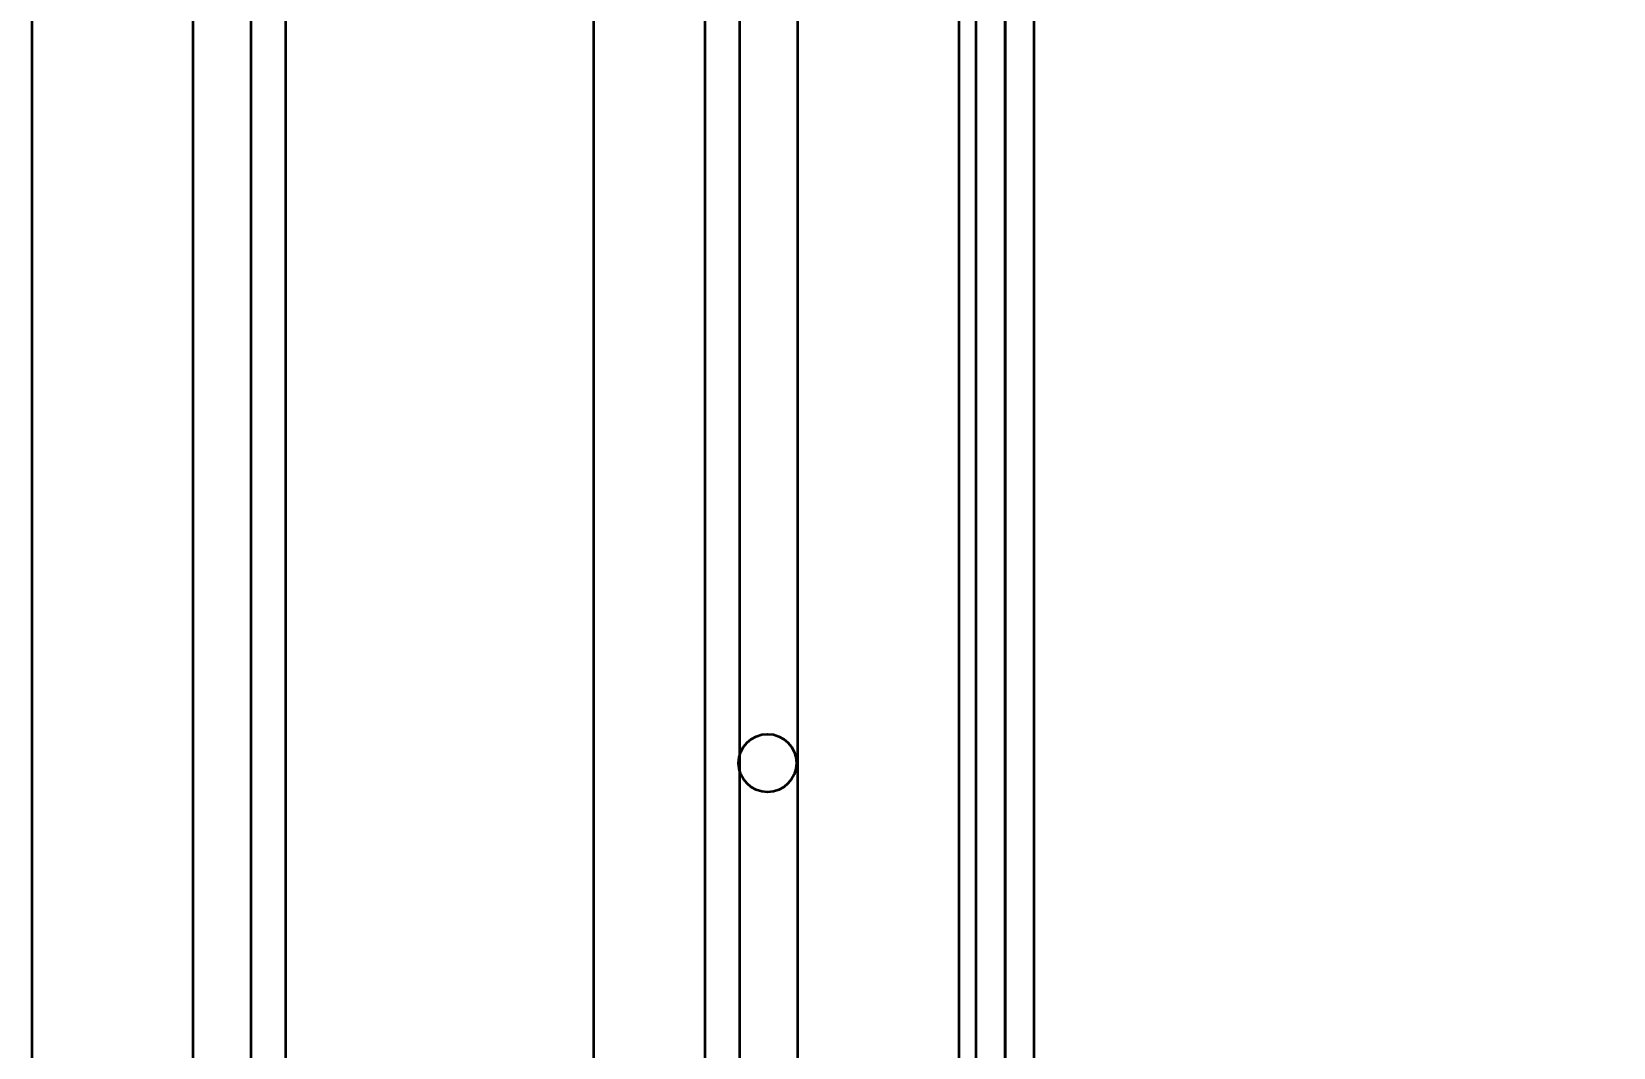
# Model space of a CAD drawing. Header units: millimetres. Extents: x -431 to 3717, y -325 to 2729.
# Drawn here: x 1338.5 to 1475, y 375.5 to 463.1 of the extents above; entities that cross this region are included whole.
import ezdxf

# ---------------------------------------------------------------- set-up
doc = ezdxf.new("R2010")
doc.units = ezdxf.units.MM
doc.styles.get("Standard").update_dxf_attribs({"font": 'arial.ttf'})
doc.dimstyles.new('CGJ', dxfattribs={"dimscale": 13, "dimtxt": 2.25, "dimasz": 2.25, "dimexe": 1, "dimexo": 1.25, "dimgap": 1.15, "dimtad": 1, "dimtoh": 1, "dimdec": 1, "dimdsep": 46, "dimtxsty": 'Standard', "dimcen": 0, "dimclrd": 2, "dimclre": 2, "dimclrt": 2, "dimadec": 0, "dimazin": 0, "dimtfac": 1, "dimtdec": 1, "dimtmove": 0, "dimatfit": 0, "dimfxl": 1, "dimtolj": 1, "dimtzin": 0, "dimlwe": -1, "dimarcsym": 2})

# ---------------------------------------------------------------- blocks, each defined once
blk = doc.blocks.new('*D58')
at = {"color": 2, "transparency": 16777216}
for p, q in [((1491.27, 600), (1660.85, 600)), ((1491.27, 0), (1660.85, 0))]:
    blk.add_line(p, q, dxfattribs=at)
at = {"color": 2, "lineweight": -2, "transparency": 16777216}
blk.add_line((1647.85, 570.75), (1647.85, 29.25), dxfattribs=at)
at = {"color": 2, "transparency": 16777216}
for points in [[(1642.98, 570.75), (1652.73, 570.75), (1647.85, 600)], [(1642.98, 29.25), (1652.73, 29.25), (1647.85, 0)]]:
    blk.add_solid(points, dxfattribs=at)
at = {"layer": 'Defpoints', "color": 0, "transparency": 16777216}
for p in [(1475.02, 600), (1475.02, 0), (1647.85, 0)]:
    blk.add_point(p, dxfattribs=at)
at = {"color": 2, "transparency": 16777216, "insert": (1617.78, 300), "char_height": 29.25, "attachment_point": 5, "rotation": 90}
blk.add_mtext('\\A1;600 / 700 / 750 / 800', dxfattribs=at)

msp = doc.modelspace()

# ---------------------------------------------------------------- linework, layer by layer
at = {"color": 7, "linetype": 'Continuous', "lineweight": 35}
for p, q in [((1420.02, 50), (1420.02, 550)), ((1420.02, 50), (1420.02, 550)), ((1422.52, 50), (1422.52, 550)), ((1425.02, 50), (1425.02, 550)), ((1422.52, 541.15), (1422.52, 360.57)), ((1425.02, 360.57), (1425.02, 541.15)), ((1387.02, 60), (1387.02, 540)), ((1387.02, 60), (1387.02, 540)), ((1360.43, 538.06), (1360.43, 337)), ((1360.43, 538.06), (1360.43, 337)), ((1396.6, 538.06), (1396.6, 337)), ((1396.6, 538.06), (1396.6, 337)), ((1352.43, 532.17), (1352.43, 67.83)), ((1357.43, 532.17), (1357.43, 337)), ((1399.6, 532.17), (1399.6, 337)), ((1404.6, 532.17), (1404.6, 67.83)), ((1352.43, 498.8), (1352.43, 101.2)), ((1357.43, 498.8), (1357.43, 101.2)), ((1399.6, 498.8), (1399.6, 101.2)), ((1404.6, 498.8), (1404.6, 101.2)), ((1338.52, 498.08), (1338.52, 101.92)), ((1338.52, 498.08), (1338.52, 101.92)), ((1418.52, 498.08), (1418.52, 101.92)), ((1418.52, 498.08), (1418.52, 101.92))]:
    msp.add_line(p, q, dxfattribs=at)
msp.add_circle((1402.02, 400), 2.5, dxfattribs=at)
msp.add_circle((1402.02, 400), 2.5, dxfattribs=at)

# ---------------------------------------------------------------- dimensions: what is measured, and where the dimension line sits
dim = msp.add_linear_dim(base=(1647.85, 0), p1=(1475.02, 600), p2=(1475.02, 0), angle=90, text='<> / 700 / 750 / 800', dimstyle='CGJ')
dim.commit()
dim.dimension.update_dxf_attribs({"geometry": '*D58', "text_midpoint": (1617.78, 300)})

doc.saveas('drawing.dxf')
